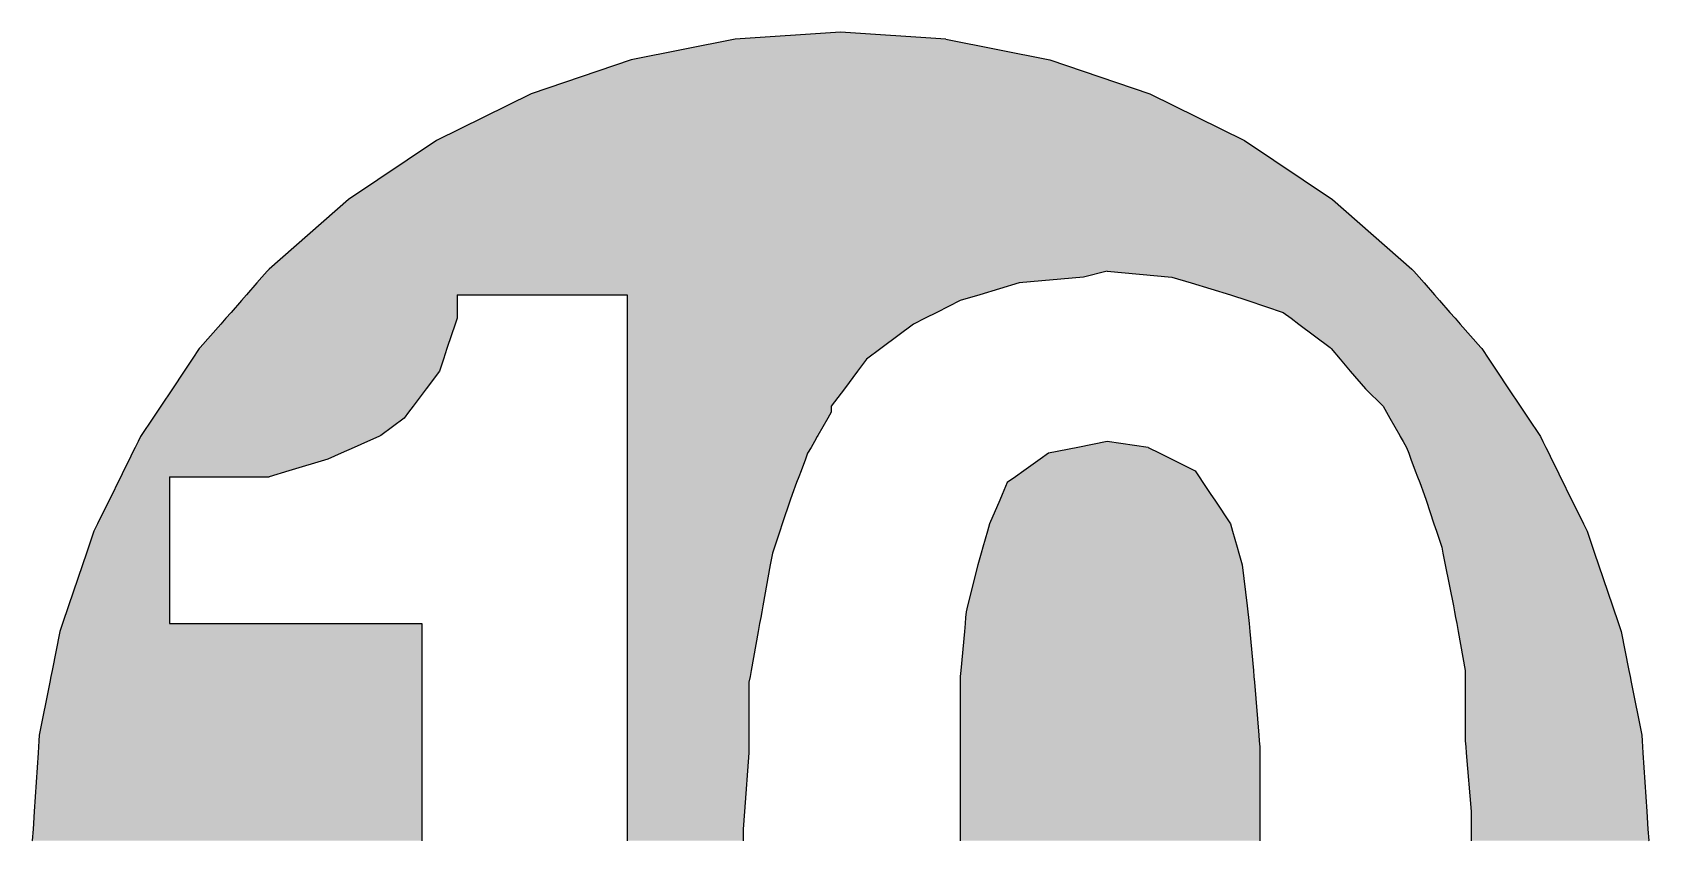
# Model space of a CAD drawing. Extents: x 2558 to 85222, y -662 to 28852.
# Drawn here: x 67520.2 to 67929.2, y 7721.9 to 7926.5 of the extents above; entities that cross this region are included whole.
import ezdxf

# ---------------------------------------------------------------- set-up
doc = ezdxf.new("R2010")
doc.units = 0
doc.header["$MEASUREMENT"] = 0
doc.layers.get('0').update_dxf_attribs({"linetype": 'CONTINUOUS'})
doc.layers.add('DLINE', color=1, linetype='CONTINUOUS')

# ---------------------------------------------------------------- blocks, each defined once
blk = doc.blocks.new('RCSTD3_DESIGN')
at = {"layer": 'DLINE', "linetype": 'CONTINUOUS'}
for p, q in [((566.838529, 3362.432362), (540.600861, 3357.213366)), ((593.532945, 3364.182007), (566.838529, 3362.432362)), ((620.227361, 3362.432362), (593.532945, 3364.182007)), ((620.227361, 3362.432362), (646.465028, 3357.213366)), ((540.600861, 3357.213366), (515.268877, 3348.614316)), ((646.465028, 3357.213366), (671.797013, 3348.614316)), ((515.268877, 3348.614316), (491.276012, 3336.782344)), ((671.797013, 3348.614316), (695.789877, 3336.782344)), ((491.276012, 3336.782344), (469.032792, 3321.9199)), ((695.789877, 3336.782344), (718.033098, 3321.9199)), ((469.032792, 3321.9199), (448.919804, 3304.281282)), ((718.033098, 3321.9199), (738.146086, 3304.281282)), ((447.132557, 3302.243319), (445.829577, 3300.757554)), ((448.435538, 3303.729083), (447.132557, 3302.243319)), ((448.919804, 3304.281282), (448.435538, 3303.729083)), ((655.051973, 3302.243319), (638.708566, 3300.757554)), ((660.99503, 3303.729083), (655.051973, 3302.243319)), ((660.99503, 3303.729083), (677.338437, 3302.243319)), ((677.338437, 3302.243319), (682.290985, 3300.757554)), ((738.146086, 3304.281282), (738.630352, 3303.729083)), ((738.630352, 3303.729083), (739.933332, 3302.243319)), ((739.933332, 3302.243319), (741.236312, 3300.757554)), ((443.223617, 3297.786026), (441.920636, 3296.300262)), ((445.829577, 3300.757554), (443.223617, 3297.786026)), ((496.501062, 3297.786026), (496.501062, 3296.300262)), ((496.501062, 3297.786026), (539.588226, 3297.786026)), ((539.588226, 3297.786026), (539.588226, 3296.300262)), ((628.803471, 3297.786026), (623.850923, 3296.300262)), ((638.708566, 3300.757554), (628.803471, 3297.786026)), ((682.290985, 3300.757554), (692.19608, 3297.786026)), ((692.19608, 3297.786026), (696.653372, 3296.300262)), ((741.236312, 3300.757554), (743.842273, 3297.786026)), ((743.842273, 3297.786026), (745.145253, 3296.300262)), ((439.314676, 3293.328733), (438.011695, 3291.842969)), ((441.920636, 3296.300262), (439.314676, 3293.328733)), ((496.501062, 3296.300262), (496.501062, 3293.328733)), ((496.501062, 3293.328733), (496.501062, 3291.842969)), ((539.588226, 3296.300262), (539.588226, 3293.328733)), ((539.588226, 3293.328733), (539.588226, 3291.842969)), ((617.907866, 3293.328733), (614.936337, 3291.842969)), ((623.850923, 3296.300262), (617.907866, 3293.328733)), ((696.653372, 3296.300262), (705.567958, 3293.328733)), ((705.567958, 3293.328733), (707.548977, 3291.842969)), ((745.145253, 3296.300262), (747.751214, 3293.328733)), ((747.751214, 3293.328733), (749.054194, 3291.842969)), ((436.708715, 3290.357205), (431.496794, 3284.414147)), ((438.011695, 3291.842969), (436.708715, 3290.357205)), ((496.005807, 3290.357205), (494.024788, 3284.414147)), ((496.501062, 3291.842969), (496.005807, 3290.357205)), ((539.588226, 3291.842969), (539.588226, 3290.357205)), ((539.588226, 3290.357205), (539.588226, 3284.414147)), ((611.964809, 3290.357205), (604.040733, 3284.414147)), ((614.936337, 3291.842969), (611.964809, 3290.357205)), ((707.548977, 3291.842969), (709.529996, 3290.357205)), ((709.529996, 3290.357205), (717.454072, 3284.414147)), ((749.054194, 3291.842969), (750.357174, 3290.357205)), ((750.357174, 3290.357205), (755.569095, 3284.414147)), ((429.459948, 3281.442619), (427.474436, 3278.47109)), ((431.281187, 3284.168294), (429.459948, 3281.442619)), ((431.496794, 3284.414147), (431.281187, 3284.168294)), ((493.034279, 3281.442619), (492.043769, 3278.47109)), ((493.942837, 3284.168294), (493.034279, 3281.442619)), ((494.024788, 3284.414147), (493.942837, 3284.168294)), ((539.588226, 3284.414147), (539.588226, 3284.168294)), ((539.588226, 3284.168294), (539.588226, 3281.442619)), ((539.588226, 3281.442619), (539.588226, 3278.47109)), ((600.078695, 3281.442619), (597.850048, 3278.47109)), ((603.712929, 3284.168294), (600.078695, 3281.442619)), ((604.040733, 3284.414147), (603.712929, 3284.168294)), ((717.454072, 3284.414147), (717.664804, 3284.168294)), ((717.664804, 3284.168294), (720.001097, 3281.442619)), ((720.001097, 3281.442619), (722.548121, 3278.47109)), ((755.569095, 3284.414147), (755.784703, 3284.168294)), ((755.784703, 3284.168294), (757.605941, 3281.442619)), ((757.605941, 3281.442619), (759.591453, 3278.47109)), ((427.474436, 3278.47109), (424.496169, 3274.013798)), ((492.043769, 3278.47109), (488.7008, 3274.013798)), ((539.588226, 3278.47109), (539.588226, 3274.013798)), ((597.850048, 3278.47109), (594.507079, 3274.013798)), ((722.548121, 3278.47109), (726.368658, 3274.013798)), ((759.591453, 3278.47109), (762.569721, 3274.013798)), ((424.496169, 3274.013798), (421.517901, 3269.556505)), ((488.7008, 3274.013798), (485.35783, 3269.556505)), ((539.588226, 3274.013798), (539.588226, 3269.556505)), ((594.507079, 3274.013798), (591.164109, 3269.556505)), ((726.368658, 3274.013798), (730.825951, 3269.556505)), ((762.569721, 3274.013798), (765.547989, 3269.556505)), ((421.517901, 3269.556505), (420.525145, 3268.07074)), ((485.35783, 3269.556505), (484.243507, 3268.07074)), ((539.588226, 3269.556505), (539.588226, 3268.07074)), ((591.164109, 3269.556505), (591.164109, 3268.07074)), ((730.825951, 3269.556505), (731.674959, 3268.07074)), ((765.547989, 3269.556505), (766.540744, 3268.07074)), ((419.532389, 3266.584976), (416.554121, 3262.127683)), ((420.525145, 3268.07074), (419.532389, 3266.584976)), ((483.129184, 3266.584976), (477.186127, 3262.127683)), ((484.243507, 3268.07074), (483.129184, 3266.584976)), ((539.588226, 3268.07074), (539.588226, 3266.584976)), ((539.588226, 3266.584976), (539.588226, 3262.127683)), ((590.315101, 3266.584976), (587.768076, 3262.127683)), ((591.164109, 3268.07074), (590.315101, 3266.584976)), ((731.674959, 3268.07074), (732.523967, 3266.584976)), ((732.523967, 3266.584976), (735.070992, 3262.127683)), ((766.540744, 3268.07074), (767.5335, 3266.584976)), ((767.5335, 3266.584976), (770.511768, 3262.127683)), ((415.78596, 3260.641919), (415.053262, 3259.156155)), ((416.418742, 3261.925074), (415.78596, 3260.641919)), ((416.554121, 3262.127683), (416.418742, 3261.925074)), ((473.843157, 3260.641919), (470.500187, 3259.156155)), ((476.730256, 3261.925074), (473.843157, 3260.641919)), ((477.186127, 3262.127683), (476.730256, 3261.925074)), ((539.588226, 3262.127683), (539.588226, 3261.925074)), ((539.588226, 3261.925074), (539.588226, 3260.641919)), ((539.588226, 3260.641919), (539.588226, 3259.156155)), ((586.919068, 3260.641919), (586.07006, 3259.156155)), ((587.6523, 3261.925074), (586.919068, 3260.641919)), ((587.768076, 3262.127683), (587.6523, 3261.925074)), ((660.99503, 3260.641919), (653.566209, 3259.156155)), ((671.39538, 3259.156155), (660.99503, 3260.641919)), ((735.070992, 3262.127683), (735.186768, 3261.925074)), ((735.186768, 3261.925074), (735.92, 3260.641919)), ((735.92, 3260.641919), (736.769008, 3259.156155)), ((770.511768, 3262.127683), (770.647147, 3261.925074)), ((770.647147, 3261.925074), (771.279929, 3260.641919)), ((771.279929, 3260.641919), (772.012627, 3259.156155)), ((413.587866, 3256.184626), (412.122471, 3253.213098)), ((414.320564, 3257.67039), (413.587866, 3256.184626)), ((415.053262, 3259.156155), (414.320564, 3257.67039)), ((463.814248, 3256.184626), (453.909153, 3253.213098)), ((467.157218, 3257.67039), (463.814248, 3256.184626)), ((470.500187, 3259.156155), (467.157218, 3257.67039)), ((539.588226, 3259.156155), (539.588226, 3257.67039)), ((539.588226, 3257.67039), (539.588226, 3256.184626)), ((539.588226, 3256.184626), (539.588226, 3253.213098)), ((584.66389, 3256.184626), (583.549567, 3253.213098)), ((585.221052, 3257.67039), (584.66389, 3256.184626)), ((586.07006, 3259.156155), (585.221052, 3257.67039)), ((644.057317, 3256.184626), (639.897177, 3253.213098)), ((646.137387, 3257.67039), (644.057317, 3256.184626)), ((653.566209, 3259.156155), (646.137387, 3257.67039)), ((671.39538, 3259.156155), (674.366908, 3257.67039)), ((674.366908, 3257.67039), (677.338437, 3256.184626)), ((677.338437, 3256.184626), (683.281494, 3253.213098)), ((736.769008, 3259.156155), (737.32617, 3257.67039)), ((737.32617, 3257.67039), (737.883331, 3256.184626)), ((737.883331, 3256.184626), (738.997654, 3253.213098)), ((772.012627, 3259.156155), (772.745325, 3257.67039)), ((772.745325, 3257.67039), (773.478023, 3256.184626)), ((773.478023, 3256.184626), (774.943419, 3253.213098)), ((412.122471, 3253.213098), (411.389773, 3251.727333)), ((453.909153, 3253.213098), (448.956605, 3251.727333)), ((539.588226, 3253.213098), (539.588226, 3251.727333)), ((583.549567, 3253.213098), (582.992405, 3251.727333)), ((639.897177, 3253.213098), (637.817107, 3251.727333)), ((683.281494, 3253.213098), (684.272004, 3251.727333)), ((738.997654, 3253.213098), (739.554816, 3251.727333)), ((774.943419, 3253.213098), (775.676117, 3251.727333)), ((410.657075, 3250.241569), (409.191679, 3247.270041)), ((411.389773, 3251.727333), (410.657075, 3250.241569)), ((423.698613, 3251.727333), (423.698613, 3250.241569)), ((423.698613, 3251.727333), (431.127434, 3251.727333)), ((423.698613, 3250.241569), (423.698613, 3247.270041)), ((431.127434, 3251.727333), (448.956605, 3251.727333)), ((539.588226, 3251.727333), (539.588226, 3250.241569)), ((539.588226, 3250.241569), (539.588226, 3247.270041)), ((582.435244, 3250.241569), (581.320921, 3247.270041)), ((582.992405, 3251.727333), (582.435244, 3250.241569)), ((635.737037, 3250.241569), (634.463525, 3247.270041)), ((637.817107, 3251.727333), (635.737037, 3250.241569)), ((684.272004, 3251.727333), (685.262513, 3250.241569)), ((685.262513, 3250.241569), (687.243532, 3247.270041)), ((739.554816, 3251.727333), (740.111978, 3250.241569)), ((740.111978, 3250.241569), (741.226301, 3247.270041)), ((775.676117, 3251.727333), (776.408814, 3250.241569)), ((776.408814, 3250.241569), (777.87421, 3247.270041)), ((408.458981, 3245.784276), (405.52819, 3239.841219)), ((409.191679, 3247.270041), (408.458981, 3245.784276)), ((423.698613, 3247.270041), (423.698613, 3245.784276)), ((423.698613, 3245.784276), (423.698613, 3239.841219)), ((539.588226, 3247.270041), (539.588226, 3245.784276)), ((539.588226, 3245.784276), (539.588226, 3239.841219)), ((580.763759, 3245.784276), (578.78274, 3239.841219)), ((581.320921, 3247.270041), (580.763759, 3245.784276)), ((633.826769, 3245.784276), (631.279744, 3239.841219)), ((634.463525, 3247.270041), (633.826769, 3245.784276)), ((687.243532, 3247.270041), (688.234042, 3245.784276)), ((688.234042, 3245.784276), (692.19608, 3239.841219)), ((741.226301, 3247.270041), (741.721555, 3245.784276)), ((741.721555, 3245.784276), (743.702575, 3239.841219)), ((777.87421, 3247.270041), (778.606908, 3245.784276)), ((778.606908, 3245.784276), (781.537699, 3239.841219)), ((405.52819, 3239.841219), (404.58677, 3237.932209)), ((423.698613, 3239.841219), (423.698613, 3237.932209)), ((539.588226, 3239.841219), (539.588226, 3237.932209)), ((578.78274, 3239.841219), (578.146403, 3237.932209)), ((631.279744, 3239.841219), (630.734313, 3237.932209)), ((692.19608, 3239.841219), (692.741511, 3237.932209)), ((743.702575, 3239.841219), (744.338911, 3237.932209)), ((781.537699, 3239.841219), (782.479119, 3237.932209)), ((404.58677, 3237.932209), (403.217396, 3233.898162)), ((423.698613, 3237.932209), (423.698613, 3233.898162)), ((539.588226, 3237.932209), (539.588226, 3233.898162)), ((578.146403, 3237.932209), (576.801721, 3233.898162)), ((630.734313, 3237.932209), (629.581728, 3233.898162)), ((692.741511, 3237.932209), (693.894096, 3233.898162)), ((744.338911, 3237.932209), (745.683594, 3233.898162)), ((782.479119, 3237.932209), (783.848493, 3233.898162)), ((402.713047, 3232.412398), (401.704349, 3229.440869)), ((403.217396, 3233.898162), (402.713047, 3232.412398)), ((423.698613, 3233.898162), (423.698613, 3232.412398)), ((423.698613, 3232.412398), (423.698613, 3229.440869)), ((539.588226, 3233.898162), (539.588226, 3232.412398)), ((539.588226, 3232.412398), (539.588226, 3229.440869)), ((576.306466, 3232.412398), (575.766188, 3229.440869)), ((576.801721, 3233.898162), (576.306466, 3232.412398)), ((629.157224, 3232.412398), (628.308216, 3229.440869)), ((629.581728, 3233.898162), (629.157224, 3232.412398)), ((693.894096, 3233.898162), (694.3186, 3232.412398)), ((694.3186, 3232.412398), (695.167608, 3229.440869)), ((745.683594, 3233.898162), (745.980746, 3232.412398)), ((745.980746, 3232.412398), (746.575052, 3229.440869)), ((783.848493, 3233.898162), (784.352842, 3232.412398)), ((784.352842, 3232.412398), (785.36154, 3229.440869)), ((401.704349, 3229.440869), (398.173906, 3219.040519)), ((423.698613, 3229.440869), (423.698613, 3219.040519)), ((539.588226, 3229.440869), (539.588226, 3219.040519)), ((575.766188, 3229.440869), (573.875216, 3219.040519)), ((628.308216, 3229.440869), (625.708128, 3219.040519)), ((695.167608, 3229.440869), (696.467652, 3219.040519)), ((746.575052, 3229.440869), (748.655122, 3219.040519)), ((785.36154, 3229.440869), (788.891984, 3219.040519)), ((397.165208, 3216.068991), (396.660859, 3214.583227)), ((397.669557, 3217.554755), (397.165208, 3216.068991)), ((398.173906, 3219.040519), (397.669557, 3217.554755)), ((423.698613, 3219.040519), (423.698613, 3217.554755)), ((423.698613, 3217.554755), (423.698613, 3216.068991)), ((423.698613, 3216.068991), (423.698613, 3214.583227)), ((539.588226, 3219.040519), (539.588226, 3217.554755)), ((539.588226, 3217.554755), (539.588226, 3216.068991)), ((539.588226, 3216.068991), (539.588226, 3214.583227)), ((573.334938, 3216.068991), (573.064799, 3214.583227)), ((573.605077, 3217.554755), (573.334938, 3216.068991)), ((573.875216, 3219.040519), (573.605077, 3217.554755)), ((625.201618, 3216.068991), (625.066548, 3214.583227)), ((625.336687, 3217.554755), (625.201618, 3216.068991)), ((625.708128, 3219.040519), (625.336687, 3217.554755)), ((696.467652, 3219.040519), (696.653372, 3217.554755)), ((696.653372, 3217.554755), (696.788442, 3216.068991)), ((696.788442, 3216.068991), (696.923511, 3214.583227)), ((748.655122, 3219.040519), (748.925261, 3217.554755)), ((748.925261, 3217.554755), (749.1954, 3216.068991)), ((749.1954, 3216.068991), (749.465539, 3214.583227)), ((788.891984, 3219.040519), (789.396333, 3217.554755)), ((789.396333, 3217.554755), (789.900682, 3216.068991)), ((789.900682, 3216.068991), (790.405031, 3214.583227)), ((395.98772, 3212.600225), (394.017869, 3202.697112)), ((396.660859, 3214.583227), (395.98772, 3212.600225)), ((423.698613, 3214.583227), (487.586477, 3214.583227)), ((487.586477, 3214.583227), (487.586477, 3212.600225)), ((487.586477, 3212.600225), (487.586477, 3202.697112)), ((539.588226, 3214.583227), (539.588226, 3212.600225)), ((539.588226, 3212.600225), (539.588226, 3202.697112)), ((572.704253, 3212.600225), (570.903687, 3202.697112)), ((573.064799, 3214.583227), (572.704253, 3212.600225)), ((624.886275, 3212.600225), (623.985993, 3202.697112)), ((625.066548, 3214.583227), (624.886275, 3212.600225)), ((696.923511, 3214.583227), (697.103784, 3212.600225)), ((697.103784, 3212.600225), (698.004067, 3202.697112)), ((749.465539, 3214.583227), (749.826085, 3212.600225)), ((749.826085, 3212.600225), (751.626651, 3202.697112)), ((790.405031, 3214.583227), (791.078169, 3212.600225)), ((791.078169, 3212.600225), (793.04802, 3202.697112)), ((394.017869, 3202.697112), (393.722332, 3201.211348)), ((487.586477, 3202.697112), (487.586477, 3201.211348)), ((539.588226, 3202.697112), (539.588226, 3201.211348)), ((570.903687, 3202.697112), (570.633548, 3201.211348)), ((623.985993, 3202.697112), (623.850923, 3201.211348)), ((698.004067, 3202.697112), (698.139137, 3201.211348)), ((751.626651, 3202.697112), (751.626651, 3201.211348)), ((793.04802, 3202.697112), (793.343557, 3201.211348)), ((393.426795, 3199.725584), (390.768724, 3186.362558)), ((393.722332, 3201.211348), (393.426795, 3199.725584)), ((487.586477, 3201.211348), (487.586477, 3199.725584)), ((487.586477, 3199.725584), (487.586477, 3186.362558)), ((539.588226, 3201.211348), (539.588226, 3199.725584)), ((539.588226, 3199.725584), (539.588226, 3186.362558)), ((570.633548, 3201.211348), (570.363409, 3199.725584)), ((570.363409, 3199.725584), (570.363409, 3186.362558)), ((623.850923, 3201.211348), (623.850923, 3199.725584)), ((623.850923, 3199.725584), (623.850923, 3186.362558)), ((698.139137, 3201.211348), (698.26295, 3199.725584)), ((698.26295, 3199.725584), (699.376536, 3186.362558)), ((751.626651, 3201.211348), (751.626651, 3199.725584)), ((751.626651, 3199.725584), (751.626651, 3186.362558)), ((793.343557, 3201.211348), (793.639094, 3199.725584)), ((793.639094, 3199.725584), (796.297165, 3186.362558)), ((390.768724, 3186.362558), (390.670762, 3184.867941)), ((487.586477, 3186.362558), (487.586477, 3184.867941)), ((539.588226, 3186.362558), (539.588226, 3184.867941)), ((570.363409, 3186.362558), (570.363409, 3184.867941)), ((623.850923, 3186.362558), (623.850923, 3184.867941)), ((699.376536, 3186.362558), (699.501087, 3184.867941)), ((751.626651, 3186.362558), (751.626651, 3184.867941)), ((796.297165, 3186.362558), (796.395128, 3184.867941)), ((390.573379, 3183.382177), (390.475997, 3181.896412)), ((390.670762, 3184.867941), (390.573379, 3183.382177)), ((487.586477, 3184.867941), (487.586477, 3183.382177)), ((487.586477, 3183.382177), (487.586477, 3181.896412)), ((539.588226, 3184.867941), (539.588226, 3183.382177)), ((539.588226, 3183.382177), (539.588226, 3181.896412)), ((570.363409, 3184.867941), (570.363409, 3183.382177)), ((570.363409, 3183.382177), (570.363409, 3181.896412)), ((623.850923, 3184.867941), (623.850923, 3183.382177)), ((623.850923, 3183.382177), (623.850923, 3181.896412)), ((699.501087, 3184.867941), (699.624901, 3183.382177)), ((699.624901, 3183.382177), (699.624901, 3181.896412)), ((751.626651, 3184.867941), (751.750464, 3183.382177)), ((751.750464, 3183.382177), (751.874278, 3181.896412)), ((796.395128, 3184.867941), (796.49251, 3183.382177)), ((796.49251, 3183.382177), (796.589892, 3181.896412)), ((390.475997, 3181.896412), (389.502176, 3167.03877)), ((487.586477, 3181.896412), (487.586477, 3167.03877)), ((539.588226, 3181.896412), (539.588226, 3167.03877)), ((570.363409, 3181.896412), (569.220514, 3167.03877)), ((623.850923, 3181.896412), (623.850923, 3167.03877)), ((699.624901, 3181.896412), (699.624901, 3167.03877)), ((751.874278, 3181.896412), (753.112415, 3167.03877)), ((796.589892, 3181.896412), (797.563713, 3167.03877)), ((389.502176, 3167.03877), (389.210029, 3162.581477)), ((487.586477, 3167.03877), (487.586477, 3162.581477)), ((539.588226, 3167.03877), (539.588226, 3162.581477)), ((569.220514, 3167.03877), (568.877645, 3162.581477)), ((623.850923, 3167.03877), (623.850923, 3162.581477)), ((699.624901, 3167.03877), (699.624901, 3162.581477)), ((753.112415, 3167.03877), (753.112415, 3162.581477)), ((797.563713, 3167.03877), (797.85586, 3162.581477)), ((389.210029, 3162.581477), (389.019079, 3159.668141)), ((487.586477, 3162.581477), (487.586477, 3159.668141)), ((539.588226, 3162.581477), (539.588226, 3159.668141)), ((568.877645, 3162.581477), (568.877645, 3159.668141)), ((623.850923, 3162.581477), (623.850923, 3159.668141)), ((699.624901, 3162.581477), (699.624901, 3159.668141)), ((753.112415, 3162.581477), (753.112415, 3159.668141)), ((797.85586, 3162.581477), (798.04681, 3159.668141)), ((389.019079, 3159.668141), (389.022894, 3159.609948)), ((487.586477, 3159.668141), (487.586477, 3159.609948)), ((539.588226, 3159.668141), (539.588226, 3159.609948)), ((568.877645, 3159.668141), (568.877645, 3159.609948)), ((623.850923, 3159.668141), (623.850923, 3159.609948)), ((699.624901, 3159.668141), (699.624901, 3159.609948)), ((753.112415, 3159.668141), (753.112415, 3159.609948)), ((798.04681, 3159.668141), (798.042996, 3159.609948))]:
    blk.add_line(p, q, dxfattribs=at)
for points in [[(566.838529, 3362.432362), (540.600861, 3357.213366), (646.465028, 3357.213366)], [(593.532945, 3364.182007), (566.838529, 3362.432362), (620.227361, 3362.432362)], [(540.600861, 3357.213366), (515.268877, 3348.614316), (671.797013, 3348.614316)], [(515.268877, 3348.614316), (491.276012, 3336.782344), (695.789877, 3336.782344)], [(491.276012, 3336.782344), (469.032792, 3321.9199), (718.033098, 3321.9199)], [(469.032792, 3321.9199), (448.919804, 3304.281282), (738.146086, 3304.281282)], [(447.132557, 3302.243319), (445.829577, 3300.757554), (638.708566, 3300.757554)], [(448.435538, 3303.729083), (447.132557, 3302.243319), (655.051973, 3302.243319)], [(448.919804, 3304.281282), (448.435538, 3303.729083), (738.630352, 3303.729083)], [(660.99503, 3303.729083), (677.338437, 3302.243319), (739.933332, 3302.243319)], [(677.338437, 3302.243319), (682.290985, 3300.757554), (741.236312, 3300.757554)], [(443.223617, 3297.786026), (441.920636, 3296.300262), (496.501062, 3296.300262)], [(445.829577, 3300.757554), (443.223617, 3297.786026), (628.803471, 3297.786026)], [(496.501062, 3297.786026), (496.501062, 3297.786026), (539.588226, 3297.786026)], [(539.588226, 3297.786026), (539.588226, 3296.300262), (623.850923, 3296.300262)], [(682.290985, 3300.757554), (692.19608, 3297.786026), (743.842273, 3297.786026)], [(692.19608, 3297.786026), (696.653372, 3296.300262), (745.145253, 3296.300262)], [(439.314676, 3293.328733), (438.011695, 3291.842969), (496.501062, 3291.842969)], [(441.920636, 3296.300262), (439.314676, 3293.328733), (496.501062, 3293.328733)], [(539.588226, 3296.300262), (539.588226, 3293.328733), (617.907866, 3293.328733)], [(539.588226, 3293.328733), (539.588226, 3291.842969), (614.936337, 3291.842969)], [(696.653372, 3296.300262), (705.567958, 3293.328733), (747.751214, 3293.328733)], [(705.567958, 3293.328733), (707.548977, 3291.842969), (749.054194, 3291.842969)], [(436.708715, 3290.357205), (431.496794, 3284.414147), (494.024788, 3284.414147)], [(438.011695, 3291.842969), (436.708715, 3290.357205), (496.005807, 3290.357205)], [(539.588226, 3291.842969), (539.588226, 3290.357205), (611.964809, 3290.357205)], [(539.588226, 3290.357205), (539.588226, 3284.414147), (604.040733, 3284.414147)], [(707.548977, 3291.842969), (709.529996, 3290.357205), (750.357174, 3290.357205)], [(709.529996, 3290.357205), (717.454072, 3284.414147), (755.569095, 3284.414147)], [(429.459948, 3281.442619), (427.474436, 3278.47109), (492.043769, 3278.47109)], [(431.281187, 3284.168294), (429.459948, 3281.442619), (493.034279, 3281.442619)], [(431.496794, 3284.414147), (431.281187, 3284.168294), (493.942837, 3284.168294)], [(539.588226, 3284.414147), (539.588226, 3284.168294), (603.712929, 3284.168294)], [(539.588226, 3284.168294), (539.588226, 3281.442619), (600.078695, 3281.442619)], [(539.588226, 3281.442619), (539.588226, 3278.47109), (597.850048, 3278.47109)], [(717.454072, 3284.414147), (717.664804, 3284.168294), (755.784703, 3284.168294)], [(717.664804, 3284.168294), (720.001097, 3281.442619), (757.605941, 3281.442619)], [(720.001097, 3281.442619), (722.548121, 3278.47109), (759.591453, 3278.47109)], [(427.474436, 3278.47109), (424.496169, 3274.013798), (488.7008, 3274.013798)], [(539.588226, 3278.47109), (539.588226, 3274.013798), (594.507079, 3274.013798)], [(722.548121, 3278.47109), (726.368658, 3274.013798), (762.569721, 3274.013798)], [(424.496169, 3274.013798), (421.517901, 3269.556505), (485.35783, 3269.556505)], [(539.588226, 3274.013798), (539.588226, 3269.556505), (591.164109, 3269.556505)], [(726.368658, 3274.013798), (730.825951, 3269.556505), (765.547989, 3269.556505)], [(421.517901, 3269.556505), (420.525145, 3268.07074), (484.243507, 3268.07074)], [(539.588226, 3269.556505), (539.588226, 3268.07074), (591.164109, 3268.07074)], [(730.825951, 3269.556505), (731.674959, 3268.07074), (766.540744, 3268.07074)], [(419.532389, 3266.584976), (416.554121, 3262.127683), (477.186127, 3262.127683)], [(420.525145, 3268.07074), (419.532389, 3266.584976), (483.129184, 3266.584976)], [(539.588226, 3268.07074), (539.588226, 3266.584976), (590.315101, 3266.584976)], [(539.588226, 3266.584976), (539.588226, 3262.127683), (587.768076, 3262.127683)], [(731.674959, 3268.07074), (732.523967, 3266.584976), (767.5335, 3266.584976)], [(732.523967, 3266.584976), (735.070992, 3262.127683), (770.511768, 3262.127683)], [(415.78596, 3260.641919), (415.053262, 3259.156155), (470.500187, 3259.156155)], [(416.418742, 3261.925074), (415.78596, 3260.641919), (473.843157, 3260.641919)], [(416.554121, 3262.127683), (416.418742, 3261.925074), (476.730256, 3261.925074)], [(539.588226, 3262.127683), (539.588226, 3261.925074), (587.6523, 3261.925074)], [(539.588226, 3261.925074), (539.588226, 3260.641919), (586.919068, 3260.641919)], [(539.588226, 3260.641919), (539.588226, 3259.156155), (586.07006, 3259.156155)], [(660.99503, 3260.641919), (653.566209, 3259.156155), (671.39538, 3259.156155)], [(735.070992, 3262.127683), (735.186768, 3261.925074), (770.647147, 3261.925074)], [(735.186768, 3261.925074), (735.92, 3260.641919), (771.279929, 3260.641919)], [(735.92, 3260.641919), (736.769008, 3259.156155), (772.012627, 3259.156155)], [(413.587866, 3256.184626), (412.122471, 3253.213098), (453.909153, 3253.213098)], [(414.320564, 3257.67039), (413.587866, 3256.184626), (463.814248, 3256.184626)], [(415.053262, 3259.156155), (414.320564, 3257.67039), (467.157218, 3257.67039)], [(539.588226, 3259.156155), (539.588226, 3257.67039), (585.221052, 3257.67039)], [(539.588226, 3257.67039), (539.588226, 3256.184626), (584.66389, 3256.184626)], [(539.588226, 3256.184626), (539.588226, 3253.213098), (583.549567, 3253.213098)], [(644.057317, 3256.184626), (639.897177, 3253.213098), (683.281494, 3253.213098)], [(646.137387, 3257.67039), (644.057317, 3256.184626), (677.338437, 3256.184626)], [(653.566209, 3259.156155), (646.137387, 3257.67039), (674.366908, 3257.67039)], [(736.769008, 3259.156155), (737.32617, 3257.67039), (772.745325, 3257.67039)], [(737.32617, 3257.67039), (737.883331, 3256.184626), (773.478023, 3256.184626)], [(737.883331, 3256.184626), (738.997654, 3253.213098), (774.943419, 3253.213098)], [(412.122471, 3253.213098), (411.389773, 3251.727333), (448.956605, 3251.727333)], [(539.588226, 3253.213098), (539.588226, 3251.727333), (582.992405, 3251.727333)], [(639.897177, 3253.213098), (637.817107, 3251.727333), (684.272004, 3251.727333)], [(738.997654, 3253.213098), (739.554816, 3251.727333), (775.676117, 3251.727333)], [(410.657075, 3250.241569), (409.191679, 3247.270041), (423.698613, 3247.270041)], [(411.389773, 3251.727333), (410.657075, 3250.241569), (423.698613, 3250.241569)], [(423.698613, 3251.727333), (423.698613, 3251.727333), (431.127434, 3251.727333)], [(431.127434, 3251.727333), (431.127434, 3251.727333), (448.956605, 3251.727333)], [(539.588226, 3251.727333), (539.588226, 3250.241569), (582.435244, 3250.241569)], [(539.588226, 3250.241569), (539.588226, 3247.270041), (581.320921, 3247.270041)], [(635.737037, 3250.241569), (634.463525, 3247.270041), (687.243532, 3247.270041)], [(637.817107, 3251.727333), (635.737037, 3250.241569), (685.262513, 3250.241569)], [(739.554816, 3251.727333), (740.111978, 3250.241569), (776.408814, 3250.241569)], [(740.111978, 3250.241569), (741.226301, 3247.270041), (777.87421, 3247.270041)], [(408.458981, 3245.784276), (405.52819, 3239.841219), (423.698613, 3239.841219)], [(409.191679, 3247.270041), (408.458981, 3245.784276), (423.698613, 3245.784276)], [(539.588226, 3247.270041), (539.588226, 3245.784276), (580.763759, 3245.784276)], [(539.588226, 3245.784276), (539.588226, 3239.841219), (578.78274, 3239.841219)], [(633.826769, 3245.784276), (631.279744, 3239.841219), (692.19608, 3239.841219)], [(634.463525, 3247.270041), (633.826769, 3245.784276), (688.234042, 3245.784276)], [(741.226301, 3247.270041), (741.721555, 3245.784276), (778.606908, 3245.784276)], [(741.721555, 3245.784276), (743.702575, 3239.841219), (781.537699, 3239.841219)], [(405.52819, 3239.841219), (404.58677, 3237.932209), (423.698613, 3237.932209)], [(539.588226, 3239.841219), (539.588226, 3237.932209), (578.146403, 3237.932209)], [(631.279744, 3239.841219), (630.734313, 3237.932209), (692.741511, 3237.932209)], [(743.702575, 3239.841219), (744.338911, 3237.932209), (782.479119, 3237.932209)], [(404.58677, 3237.932209), (403.217396, 3233.898162), (423.698613, 3233.898162)], [(539.588226, 3237.932209), (539.588226, 3233.898162), (576.801721, 3233.898162)], [(630.734313, 3237.932209), (629.581728, 3233.898162), (693.894096, 3233.898162)], [(744.338911, 3237.932209), (745.683594, 3233.898162), (783.848493, 3233.898162)], [(402.713047, 3232.412398), (401.704349, 3229.440869), (423.698613, 3229.440869)], [(403.217396, 3233.898162), (402.713047, 3232.412398), (423.698613, 3232.412398)], [(539.588226, 3233.898162), (539.588226, 3232.412398), (576.306466, 3232.412398)], [(539.588226, 3232.412398), (539.588226, 3229.440869), (575.766188, 3229.440869)], [(629.157224, 3232.412398), (628.308216, 3229.440869), (695.167608, 3229.440869)], [(629.581728, 3233.898162), (629.157224, 3232.412398), (694.3186, 3232.412398)], [(745.683594, 3233.898162), (745.980746, 3232.412398), (784.352842, 3232.412398)], [(745.980746, 3232.412398), (746.575052, 3229.440869), (785.36154, 3229.440869)], [(401.704349, 3229.440869), (398.173906, 3219.040519), (423.698613, 3219.040519)], [(539.588226, 3229.440869), (539.588226, 3219.040519), (573.875216, 3219.040519)], [(628.308216, 3229.440869), (625.708128, 3219.040519), (696.467652, 3219.040519)], [(746.575052, 3229.440869), (748.655122, 3219.040519), (788.891984, 3219.040519)], [(397.165208, 3216.068991), (396.660859, 3214.583227), (423.698613, 3214.583227)], [(397.669557, 3217.554755), (397.165208, 3216.068991), (423.698613, 3216.068991)], [(398.173906, 3219.040519), (397.669557, 3217.554755), (423.698613, 3217.554755)], [(539.588226, 3219.040519), (539.588226, 3217.554755), (573.605077, 3217.554755)], [(539.588226, 3217.554755), (539.588226, 3216.068991), (573.334938, 3216.068991)], [(539.588226, 3216.068991), (539.588226, 3214.583227), (573.064799, 3214.583227)], [(625.201618, 3216.068991), (625.066548, 3214.583227), (696.923511, 3214.583227)], [(625.336687, 3217.554755), (625.201618, 3216.068991), (696.788442, 3216.068991)], [(625.708128, 3219.040519), (625.336687, 3217.554755), (696.653372, 3217.554755)], [(748.655122, 3219.040519), (748.925261, 3217.554755), (789.396333, 3217.554755)], [(748.925261, 3217.554755), (749.1954, 3216.068991), (789.900682, 3216.068991)], [(749.1954, 3216.068991), (749.465539, 3214.583227), (790.405031, 3214.583227)], [(395.98772, 3212.600225), (394.017869, 3202.697112), (487.586477, 3202.697112)], [(396.660859, 3214.583227), (395.98772, 3212.600225), (487.586477, 3212.600225)], [(423.698613, 3214.583227), (423.698613, 3214.583227), (487.586477, 3214.583227)], [(539.588226, 3214.583227), (539.588226, 3212.600225), (572.704253, 3212.600225)], [(539.588226, 3212.600225), (539.588226, 3202.697112), (570.903687, 3202.697112)], [(624.886275, 3212.600225), (623.985993, 3202.697112), (698.004067, 3202.697112)], [(625.066548, 3214.583227), (624.886275, 3212.600225), (697.103784, 3212.600225)], [(749.465539, 3214.583227), (749.826085, 3212.600225), (791.078169, 3212.600225)], [(749.826085, 3212.600225), (751.626651, 3202.697112), (793.04802, 3202.697112)], [(394.017869, 3202.697112), (393.722332, 3201.211348), (487.586477, 3201.211348)], [(539.588226, 3202.697112), (539.588226, 3201.211348), (570.633548, 3201.211348)], [(623.985993, 3202.697112), (623.850923, 3201.211348), (698.139137, 3201.211348)], [(751.626651, 3202.697112), (751.626651, 3201.211348), (793.343557, 3201.211348)], [(393.426795, 3199.725584), (390.768724, 3186.362558), (487.586477, 3186.362558)], [(393.722332, 3201.211348), (393.426795, 3199.725584), (487.586477, 3199.725584)], [(539.588226, 3201.211348), (539.588226, 3199.725584), (570.363409, 3199.725584)], [(539.588226, 3199.725584), (539.588226, 3186.362558), (570.363409, 3186.362558)], [(623.850923, 3201.211348), (623.850923, 3199.725584), (698.26295, 3199.725584)], [(623.850923, 3199.725584), (623.850923, 3186.362558), (699.376536, 3186.362558)], [(751.626651, 3201.211348), (751.626651, 3199.725584), (793.639094, 3199.725584)], [(751.626651, 3199.725584), (751.626651, 3186.362558), (796.297165, 3186.362558)], [(390.768724, 3186.362558), (390.670762, 3184.867941), (487.586477, 3184.867941)], [(539.588226, 3186.362558), (539.588226, 3184.867941), (570.363409, 3184.867941)], [(623.850923, 3186.362558), (623.850923, 3184.867941), (699.501087, 3184.867941)], [(751.626651, 3186.362558), (751.626651, 3184.867941), (796.395128, 3184.867941)], [(390.573379, 3183.382177), (390.475997, 3181.896412), (487.586477, 3181.896412)], [(390.670762, 3184.867941), (390.573379, 3183.382177), (487.586477, 3183.382177)], [(539.588226, 3184.867941), (539.588226, 3183.382177), (570.363409, 3183.382177)], [(539.588226, 3183.382177), (539.588226, 3181.896412), (570.363409, 3181.896412)], [(623.850923, 3184.867941), (623.850923, 3183.382177), (699.624901, 3183.382177)], [(623.850923, 3183.382177), (623.850923, 3181.896412), (699.624901, 3181.896412)], [(751.626651, 3184.867941), (751.750464, 3183.382177), (796.49251, 3183.382177)], [(751.750464, 3183.382177), (751.874278, 3181.896412), (796.589892, 3181.896412)], [(390.475997, 3181.896412), (389.502176, 3167.03877), (487.586477, 3167.03877)], [(539.588226, 3181.896412), (539.588226, 3167.03877), (569.220514, 3167.03877)], [(623.850923, 3181.896412), (623.850923, 3167.03877), (699.624901, 3167.03877)], [(751.874278, 3181.896412), (753.112415, 3167.03877), (797.563713, 3167.03877)], [(389.502176, 3167.03877), (389.210029, 3162.581477), (487.586477, 3162.581477)], [(539.588226, 3167.03877), (539.588226, 3162.581477), (568.877645, 3162.581477)], [(623.850923, 3167.03877), (623.850923, 3162.581477), (699.624901, 3162.581477)], [(753.112415, 3167.03877), (753.112415, 3162.581477), (797.85586, 3162.581477)], [(389.210029, 3162.581477), (389.019079, 3159.668141), (487.586477, 3159.668141)], [(539.588226, 3162.581477), (539.588226, 3159.668141), (568.877645, 3159.668141)], [(623.850923, 3162.581477), (623.850923, 3159.668141), (699.624901, 3159.668141)], [(753.112415, 3162.581477), (753.112415, 3159.668141), (798.04681, 3159.668141)], [(389.019079, 3159.668141), (389.022894, 3159.609948), (487.586477, 3159.609948)], [(539.588226, 3159.668141), (539.588226, 3159.609948), (568.877645, 3159.609948)], [(623.850923, 3159.668141), (623.850923, 3159.609948), (699.624901, 3159.609948)], [(753.112415, 3159.668141), (753.112415, 3159.609948), (798.042996, 3159.609948)]]:
    blk.add_solid(points, dxfattribs=at)
at = {"layer": 'DLINE', "linetype": 'CONTINUOUS', "extrusion": (0, 0, -1)}
for points in [[(-566.838529, 3362.432362), (-620.227361, 3362.432362), (-646.465028, 3357.213366)], [(-540.600861, 3357.213366), (-646.465028, 3357.213366), (-671.797013, 3348.614316)], [(-515.268877, 3348.614316), (-671.797013, 3348.614316), (-695.789877, 3336.782344)], [(-491.276012, 3336.782344), (-695.789877, 3336.782344), (-718.033098, 3321.9199)], [(-469.032792, 3321.9199), (-718.033098, 3321.9199), (-738.146086, 3304.281282)], [(-447.132557, 3302.243319), (-655.051973, 3302.243319), (-638.708566, 3300.757554)], [(-448.435538, 3303.729083), (-660.99503, 3303.729083), (-655.051973, 3302.243319)], [(-448.919804, 3304.281282), (-738.146086, 3304.281282), (-738.630352, 3303.729083)], [(-660.99503, 3303.729083), (-738.630352, 3303.729083), (-739.933332, 3302.243319)], [(-677.338437, 3302.243319), (-739.933332, 3302.243319), (-741.236312, 3300.757554)], [(-443.223617, 3297.786026), (-496.501062, 3297.786026), (-496.501062, 3296.300262)], [(-445.829577, 3300.757554), (-638.708566, 3300.757554), (-628.803471, 3297.786026)], [(-539.588226, 3297.786026), (-628.803471, 3297.786026), (-623.850923, 3296.300262)], [(-682.290985, 3300.757554), (-741.236312, 3300.757554), (-743.842273, 3297.786026)], [(-692.19608, 3297.786026), (-743.842273, 3297.786026), (-745.145253, 3296.300262)], [(-439.314676, 3293.328733), (-496.501062, 3293.328733), (-496.501062, 3291.842969)], [(-441.920636, 3296.300262), (-496.501062, 3296.300262), (-496.501062, 3293.328733)], [(-539.588226, 3296.300262), (-623.850923, 3296.300262), (-617.907866, 3293.328733)], [(-539.588226, 3293.328733), (-617.907866, 3293.328733), (-614.936337, 3291.842969)], [(-696.653372, 3296.300262), (-745.145253, 3296.300262), (-747.751214, 3293.328733)], [(-705.567958, 3293.328733), (-747.751214, 3293.328733), (-749.054194, 3291.842969)], [(-436.708715, 3290.357205), (-496.005807, 3290.357205), (-494.024788, 3284.414147)], [(-438.011695, 3291.842969), (-496.501062, 3291.842969), (-496.005807, 3290.357205)], [(-539.588226, 3291.842969), (-614.936337, 3291.842969), (-611.964809, 3290.357205)], [(-539.588226, 3290.357205), (-611.964809, 3290.357205), (-604.040733, 3284.414147)], [(-707.548977, 3291.842969), (-749.054194, 3291.842969), (-750.357174, 3290.357205)], [(-709.529996, 3290.357205), (-750.357174, 3290.357205), (-755.569095, 3284.414147)], [(-429.459948, 3281.442619), (-493.034279, 3281.442619), (-492.043769, 3278.47109)], [(-431.281187, 3284.168294), (-493.942837, 3284.168294), (-493.034279, 3281.442619)], [(-431.496794, 3284.414147), (-494.024788, 3284.414147), (-493.942837, 3284.168294)], [(-539.588226, 3284.414147), (-604.040733, 3284.414147), (-603.712929, 3284.168294)], [(-539.588226, 3284.168294), (-603.712929, 3284.168294), (-600.078695, 3281.442619)], [(-539.588226, 3281.442619), (-600.078695, 3281.442619), (-597.850048, 3278.47109)], [(-717.454072, 3284.414147), (-755.569095, 3284.414147), (-755.784703, 3284.168294)], [(-717.664804, 3284.168294), (-755.784703, 3284.168294), (-757.605941, 3281.442619)], [(-720.001097, 3281.442619), (-757.605941, 3281.442619), (-759.591453, 3278.47109)], [(-427.474436, 3278.47109), (-492.043769, 3278.47109), (-488.7008, 3274.013798)], [(-539.588226, 3278.47109), (-597.850048, 3278.47109), (-594.507079, 3274.013798)], [(-722.548121, 3278.47109), (-759.591453, 3278.47109), (-762.569721, 3274.013798)], [(-424.496169, 3274.013798), (-488.7008, 3274.013798), (-485.35783, 3269.556505)], [(-539.588226, 3274.013798), (-594.507079, 3274.013798), (-591.164109, 3269.556505)], [(-726.368658, 3274.013798), (-762.569721, 3274.013798), (-765.547989, 3269.556505)], [(-421.517901, 3269.556505), (-485.35783, 3269.556505), (-484.243507, 3268.07074)], [(-539.588226, 3269.556505), (-591.164109, 3269.556505), (-591.164109, 3268.07074)], [(-730.825951, 3269.556505), (-765.547989, 3269.556505), (-766.540744, 3268.07074)], [(-419.532389, 3266.584976), (-483.129184, 3266.584976), (-477.186127, 3262.127683)], [(-420.525145, 3268.07074), (-484.243507, 3268.07074), (-483.129184, 3266.584976)], [(-539.588226, 3268.07074), (-591.164109, 3268.07074), (-590.315101, 3266.584976)], [(-539.588226, 3266.584976), (-590.315101, 3266.584976), (-587.768076, 3262.127683)], [(-731.674959, 3268.07074), (-766.540744, 3268.07074), (-767.5335, 3266.584976)], [(-732.523967, 3266.584976), (-767.5335, 3266.584976), (-770.511768, 3262.127683)], [(-415.78596, 3260.641919), (-473.843157, 3260.641919), (-470.500187, 3259.156155)], [(-416.418742, 3261.925074), (-476.730256, 3261.925074), (-473.843157, 3260.641919)], [(-416.554121, 3262.127683), (-477.186127, 3262.127683), (-476.730256, 3261.925074)], [(-539.588226, 3262.127683), (-587.768076, 3262.127683), (-587.6523, 3261.925074)], [(-539.588226, 3261.925074), (-587.6523, 3261.925074), (-586.919068, 3260.641919)], [(-539.588226, 3260.641919), (-586.919068, 3260.641919), (-586.07006, 3259.156155)], [(-735.070992, 3262.127683), (-770.511768, 3262.127683), (-770.647147, 3261.925074)], [(-735.186768, 3261.925074), (-770.647147, 3261.925074), (-771.279929, 3260.641919)], [(-735.92, 3260.641919), (-771.279929, 3260.641919), (-772.012627, 3259.156155)], [(-413.587866, 3256.184626), (-463.814248, 3256.184626), (-453.909153, 3253.213098)], [(-414.320564, 3257.67039), (-467.157218, 3257.67039), (-463.814248, 3256.184626)], [(-415.053262, 3259.156155), (-470.500187, 3259.156155), (-467.157218, 3257.67039)], [(-539.588226, 3259.156155), (-586.07006, 3259.156155), (-585.221052, 3257.67039)], [(-539.588226, 3257.67039), (-585.221052, 3257.67039), (-584.66389, 3256.184626)], [(-539.588226, 3256.184626), (-584.66389, 3256.184626), (-583.549567, 3253.213098)], [(-644.057317, 3256.184626), (-677.338437, 3256.184626), (-683.281494, 3253.213098)], [(-646.137387, 3257.67039), (-674.366908, 3257.67039), (-677.338437, 3256.184626)], [(-653.566209, 3259.156155), (-671.39538, 3259.156155), (-674.366908, 3257.67039)], [(-736.769008, 3259.156155), (-772.012627, 3259.156155), (-772.745325, 3257.67039)], [(-737.32617, 3257.67039), (-772.745325, 3257.67039), (-773.478023, 3256.184626)], [(-737.883331, 3256.184626), (-773.478023, 3256.184626), (-774.943419, 3253.213098)], [(-412.122471, 3253.213098), (-453.909153, 3253.213098), (-448.956605, 3251.727333)], [(-539.588226, 3253.213098), (-583.549567, 3253.213098), (-582.992405, 3251.727333)], [(-639.897177, 3253.213098), (-683.281494, 3253.213098), (-684.272004, 3251.727333)], [(-738.997654, 3253.213098), (-774.943419, 3253.213098), (-775.676117, 3251.727333)], [(-410.657075, 3250.241569), (-423.698613, 3250.241569), (-423.698613, 3247.270041)], [(-411.389773, 3251.727333), (-423.698613, 3251.727333), (-423.698613, 3250.241569)], [(-539.588226, 3251.727333), (-582.992405, 3251.727333), (-582.435244, 3250.241569)], [(-539.588226, 3250.241569), (-582.435244, 3250.241569), (-581.320921, 3247.270041)], [(-635.737037, 3250.241569), (-685.262513, 3250.241569), (-687.243532, 3247.270041)], [(-637.817107, 3251.727333), (-684.272004, 3251.727333), (-685.262513, 3250.241569)], [(-739.554816, 3251.727333), (-775.676117, 3251.727333), (-776.408814, 3250.241569)], [(-740.111978, 3250.241569), (-776.408814, 3250.241569), (-777.87421, 3247.270041)], [(-408.458981, 3245.784276), (-423.698613, 3245.784276), (-423.698613, 3239.841219)], [(-409.191679, 3247.270041), (-423.698613, 3247.270041), (-423.698613, 3245.784276)], [(-539.588226, 3247.270041), (-581.320921, 3247.270041), (-580.763759, 3245.784276)], [(-539.588226, 3245.784276), (-580.763759, 3245.784276), (-578.78274, 3239.841219)], [(-633.826769, 3245.784276), (-688.234042, 3245.784276), (-692.19608, 3239.841219)], [(-634.463525, 3247.270041), (-687.243532, 3247.270041), (-688.234042, 3245.784276)], [(-741.226301, 3247.270041), (-777.87421, 3247.270041), (-778.606908, 3245.784276)], [(-741.721555, 3245.784276), (-778.606908, 3245.784276), (-781.537699, 3239.841219)], [(-405.52819, 3239.841219), (-423.698613, 3239.841219), (-423.698613, 3237.932209)], [(-539.588226, 3239.841219), (-578.78274, 3239.841219), (-578.146403, 3237.932209)], [(-631.279744, 3239.841219), (-692.19608, 3239.841219), (-692.741511, 3237.932209)], [(-743.702575, 3239.841219), (-781.537699, 3239.841219), (-782.479119, 3237.932209)], [(-404.58677, 3237.932209), (-423.698613, 3237.932209), (-423.698613, 3233.898162)], [(-539.588226, 3237.932209), (-578.146403, 3237.932209), (-576.801721, 3233.898162)], [(-630.734313, 3237.932209), (-692.741511, 3237.932209), (-693.894096, 3233.898162)], [(-744.338911, 3237.932209), (-782.479119, 3237.932209), (-783.848493, 3233.898162)], [(-402.713047, 3232.412398), (-423.698613, 3232.412398), (-423.698613, 3229.440869)], [(-403.217396, 3233.898162), (-423.698613, 3233.898162), (-423.698613, 3232.412398)], [(-539.588226, 3233.898162), (-576.801721, 3233.898162), (-576.306466, 3232.412398)], [(-539.588226, 3232.412398), (-576.306466, 3232.412398), (-575.766188, 3229.440869)], [(-629.157224, 3232.412398), (-694.3186, 3232.412398), (-695.167608, 3229.440869)], [(-629.581728, 3233.898162), (-693.894096, 3233.898162), (-694.3186, 3232.412398)], [(-745.683594, 3233.898162), (-783.848493, 3233.898162), (-784.352842, 3232.412398)], [(-745.980746, 3232.412398), (-784.352842, 3232.412398), (-785.36154, 3229.440869)], [(-401.704349, 3229.440869), (-423.698613, 3229.440869), (-423.698613, 3219.040519)], [(-539.588226, 3229.440869), (-575.766188, 3229.440869), (-573.875216, 3219.040519)], [(-628.308216, 3229.440869), (-695.167608, 3229.440869), (-696.467652, 3219.040519)], [(-746.575052, 3229.440869), (-785.36154, 3229.440869), (-788.891984, 3219.040519)], [(-397.165208, 3216.068991), (-423.698613, 3216.068991), (-423.698613, 3214.583227)], [(-397.669557, 3217.554755), (-423.698613, 3217.554755), (-423.698613, 3216.068991)], [(-398.173906, 3219.040519), (-423.698613, 3219.040519), (-423.698613, 3217.554755)], [(-539.588226, 3219.040519), (-573.875216, 3219.040519), (-573.605077, 3217.554755)], [(-539.588226, 3217.554755), (-573.605077, 3217.554755), (-573.334938, 3216.068991)], [(-539.588226, 3216.068991), (-573.334938, 3216.068991), (-573.064799, 3214.583227)], [(-625.201618, 3216.068991), (-696.788442, 3216.068991), (-696.923511, 3214.583227)], [(-625.336687, 3217.554755), (-696.653372, 3217.554755), (-696.788442, 3216.068991)], [(-625.708128, 3219.040519), (-696.467652, 3219.040519), (-696.653372, 3217.554755)], [(-748.655122, 3219.040519), (-788.891984, 3219.040519), (-789.396333, 3217.554755)], [(-748.925261, 3217.554755), (-789.396333, 3217.554755), (-789.900682, 3216.068991)], [(-749.1954, 3216.068991), (-789.900682, 3216.068991), (-790.405031, 3214.583227)], [(-395.98772, 3212.600225), (-487.586477, 3212.600225), (-487.586477, 3202.697112)], [(-396.660859, 3214.583227), (-487.586477, 3214.583227), (-487.586477, 3212.600225)], [(-539.588226, 3214.583227), (-573.064799, 3214.583227), (-572.704253, 3212.600225)], [(-539.588226, 3212.600225), (-572.704253, 3212.600225), (-570.903687, 3202.697112)], [(-624.886275, 3212.600225), (-697.103784, 3212.600225), (-698.004067, 3202.697112)], [(-625.066548, 3214.583227), (-696.923511, 3214.583227), (-697.103784, 3212.600225)], [(-749.465539, 3214.583227), (-790.405031, 3214.583227), (-791.078169, 3212.600225)], [(-749.826085, 3212.600225), (-791.078169, 3212.600225), (-793.04802, 3202.697112)], [(-394.017869, 3202.697112), (-487.586477, 3202.697112), (-487.586477, 3201.211348)], [(-539.588226, 3202.697112), (-570.903687, 3202.697112), (-570.633548, 3201.211348)], [(-623.985993, 3202.697112), (-698.004067, 3202.697112), (-698.139137, 3201.211348)], [(-751.626651, 3202.697112), (-793.04802, 3202.697112), (-793.343557, 3201.211348)], [(-393.426795, 3199.725584), (-487.586477, 3199.725584), (-487.586477, 3186.362558)], [(-393.722332, 3201.211348), (-487.586477, 3201.211348), (-487.586477, 3199.725584)], [(-539.588226, 3201.211348), (-570.633548, 3201.211348), (-570.363409, 3199.725584)], [(-539.588226, 3199.725584), (-570.363409, 3199.725584), (-570.363409, 3186.362558)], [(-623.850923, 3201.211348), (-698.139137, 3201.211348), (-698.26295, 3199.725584)], [(-623.850923, 3199.725584), (-698.26295, 3199.725584), (-699.376536, 3186.362558)], [(-751.626651, 3201.211348), (-793.343557, 3201.211348), (-793.639094, 3199.725584)], [(-751.626651, 3199.725584), (-793.639094, 3199.725584), (-796.297165, 3186.362558)], [(-390.768724, 3186.362558), (-487.586477, 3186.362558), (-487.586477, 3184.867941)], [(-539.588226, 3186.362558), (-570.363409, 3186.362558), (-570.363409, 3184.867941)], [(-623.850923, 3186.362558), (-699.376536, 3186.362558), (-699.501087, 3184.867941)], [(-751.626651, 3186.362558), (-796.297165, 3186.362558), (-796.395128, 3184.867941)], [(-390.573379, 3183.382177), (-487.586477, 3183.382177), (-487.586477, 3181.896412)], [(-390.670762, 3184.867941), (-487.586477, 3184.867941), (-487.586477, 3183.382177)], [(-539.588226, 3184.867941), (-570.363409, 3184.867941), (-570.363409, 3183.382177)], [(-539.588226, 3183.382177), (-570.363409, 3183.382177), (-570.363409, 3181.896412)], [(-623.850923, 3184.867941), (-699.501087, 3184.867941), (-699.624901, 3183.382177)], [(-623.850923, 3183.382177), (-699.624901, 3183.382177), (-699.624901, 3181.896412)], [(-751.626651, 3184.867941), (-796.395128, 3184.867941), (-796.49251, 3183.382177)], [(-751.750464, 3183.382177), (-796.49251, 3183.382177), (-796.589892, 3181.896412)], [(-390.475997, 3181.896412), (-487.586477, 3181.896412), (-487.586477, 3167.03877)], [(-539.588226, 3181.896412), (-570.363409, 3181.896412), (-569.220514, 3167.03877)], [(-623.850923, 3181.896412), (-699.624901, 3181.896412), (-699.624901, 3167.03877)], [(-751.874278, 3181.896412), (-796.589892, 3181.896412), (-797.563713, 3167.03877)], [(-389.502176, 3167.03877), (-487.586477, 3167.03877), (-487.586477, 3162.581477)], [(-539.588226, 3167.03877), (-569.220514, 3167.03877), (-568.877645, 3162.581477)], [(-623.850923, 3167.03877), (-699.624901, 3167.03877), (-699.624901, 3162.581477)], [(-753.112415, 3167.03877), (-797.563713, 3167.03877), (-797.85586, 3162.581477)], [(-389.210029, 3162.581477), (-487.586477, 3162.581477), (-487.586477, 3159.668141)], [(-539.588226, 3162.581477), (-568.877645, 3162.581477), (-568.877645, 3159.668141)], [(-623.850923, 3162.581477), (-699.624901, 3162.581477), (-699.624901, 3159.668141)], [(-753.112415, 3162.581477), (-797.85586, 3162.581477), (-798.04681, 3159.668141)], [(-389.019079, 3159.668141), (-487.586477, 3159.668141), (-487.586477, 3159.609948)], [(-539.588226, 3159.668141), (-568.877645, 3159.668141), (-568.877645, 3159.609948)], [(-623.850923, 3159.668141), (-699.624901, 3159.668141), (-699.624901, 3159.609948)], [(-753.112415, 3159.668141), (-798.04681, 3159.668141), (-798.042996, 3159.609948)]]:
    blk.add_solid(points, dxfattribs=at)

msp = doc.modelspace()

# ---------------------------------------------------------------- block references
msp.add_blockref('RCSTD3_DESIGN', (67131.138105, 4562.284676))

doc.saveas('drawing.dxf')
